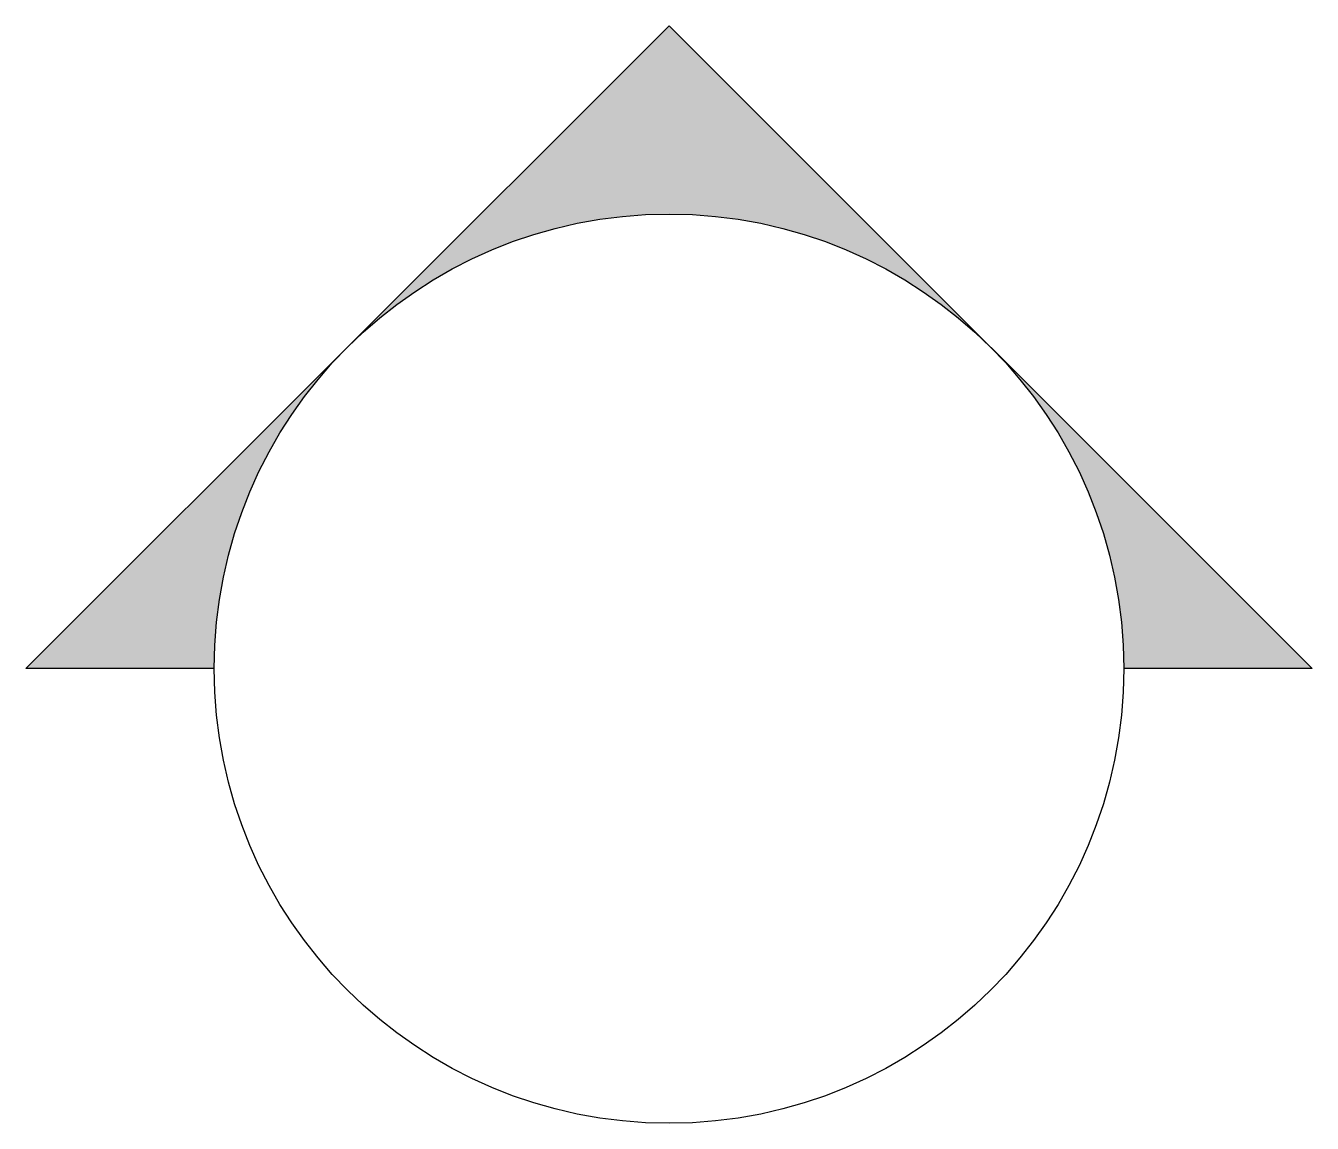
# Model space of a CAD drawing. Extents: x -0.265 to 0.265, y -0.187 to 0.265.
import ezdxf

# ---------------------------------------------------------------- set-up
doc = ezdxf.new("R2010")
doc.units = 0
doc.header["$LTSCALE"] = 32
doc.header["$MEASUREMENT"] = 0
doc.layers.get('0').update_dxf_attribs({"linetype": 'CONTINUOUS'})

msp = doc.modelspace()

# ---------------------------------------------------------------- hatches: boundary and pattern name
h = msp.add_hatch(color=256)
h.paths.add_polyline_path([(0, 0.26517), (-0.13258, 0.13258, -0.414214), (0.13258, 0.13258)])
h.paths.add_polyline_path([(-0.13258, 0.13258), (-0.26517, 0), (-0.1875, 0, -0.198912)])
h.paths.add_polyline_path([(0.13258, 0.13258, -0.198912), (0.1875, 0), (0.26517, 0)])

# ---------------------------------------------------------------- linework, layer by layer
for p, q in [((-0.26517, 0), (0, 0.26517)), ((0, 0.26517), (0.26517, 0)), ((-0.1875, 0), (-0.26517, 0)), ((0.26517, 0), (0.1875, 0))]:
    msp.add_line(p, q)
msp.add_circle((0, 0), 0.1875)

doc.saveas('drawing.dxf')
